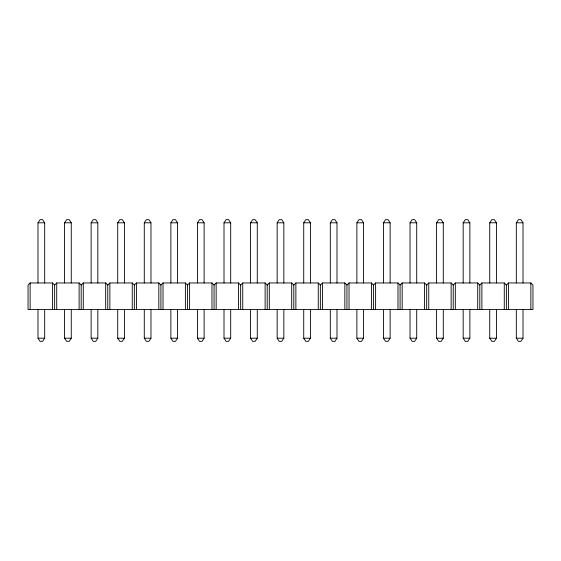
<?xml version="1.0" encoding="UTF-8"?>
<svg xmlns="http://www.w3.org/2000/svg" width="561" height="561" viewBox="0 0 561 561"><rect width="100%" height="100%" fill="white"/><g stroke="black" fill="none" stroke-linecap="round" stroke-linejoin="round"><path stroke-width="0.84" d="M37.987 282.961L37.987 222.801L40.083 219.66L42.594 219.66L44.684 222.801L44.684 282.961M64.564 282.961L64.564 222.801L66.654 219.66L69.164 219.66L71.261 222.801L71.261 282.961M91.134 282.961L91.134 222.801L93.231 219.66L95.742 219.66L97.831 222.801L97.831 282.961M117.712 282.961L117.712 222.801L119.802 219.66L122.312 219.66L124.409 222.801L124.409 282.961M44.684 309.679L44.684 338.199L42.594 341.34L40.083 341.34L37.987 338.199L37.987 309.679M144.282 282.961L144.282 222.801L146.379 219.66L148.889 219.66L150.979 222.801L150.979 282.961M71.261 309.679L71.261 338.199L69.164 341.34L66.654 341.34L64.564 338.199L64.564 309.679M170.86 282.961L170.86 222.801L172.949 219.66L175.46 219.66L177.556 222.801L177.556 282.961M97.831 309.679L97.831 338.199L95.742 341.34L93.231 341.34L91.134 338.199L91.134 309.679M197.43 282.961L197.43 222.801L199.527 219.66L202.037 219.66L204.127 222.801L204.127 282.961M124.409 309.679L124.409 338.199L122.312 341.34L119.802 341.34L117.712 338.199L117.712 309.679M224.007 282.961L224.007 222.801L226.097 219.66L228.608 219.66L230.697 222.801L230.697 282.961M150.979 309.679L150.979 338.199L148.889 341.34L146.379 341.34L144.282 338.199L144.282 309.679M250.578 282.961L250.578 222.801L252.667 219.66L255.185 219.66L257.275 222.801L257.275 282.961M177.556 309.679L177.556 338.199L175.46 341.34L172.949 341.34L170.86 338.199L170.86 309.679M277.155 282.961L277.155 222.801L279.245 219.66L281.755 219.66L283.845 222.801L283.845 282.961M204.127 309.679L204.127 338.199L202.037 341.34L199.527 341.34L197.43 338.199L197.43 309.679M303.725 282.961L303.725 222.801L305.815 219.66L308.333 219.66L310.422 222.801L310.422 282.961M230.697 309.679L230.697 338.199L228.608 341.34L226.097 341.34L224.007 338.199L224.007 309.679M330.303 282.961L330.303 222.801L332.393 219.66L334.903 219.66L336.993 222.801L336.993 282.961M257.275 309.679L257.275 338.199L255.185 341.34L252.667 341.34L250.578 338.199L250.578 309.679M356.873 282.961L356.873 222.801L358.963 219.66L361.473 219.66L363.57 222.801L363.57 282.961M283.845 309.679L283.845 338.199L281.755 341.34L279.245 341.34L277.155 338.199L277.155 309.679M383.443 282.961L383.443 222.801L385.54 219.66L388.051 219.66L390.14 222.801L390.14 282.961M310.422 309.679L310.422 338.199L308.333 341.34L305.815 341.34L303.725 338.199L303.725 309.679M410.021 282.961L410.021 222.801L412.111 219.66L414.621 219.66L416.718 222.801L416.718 282.961M336.993 309.679L336.993 338.199L334.903 341.34L332.393 341.34L330.303 338.199L330.303 309.679M436.591 282.961L436.591 222.801L438.688 219.66L441.198 219.66L443.288 222.801L443.288 282.961M363.57 309.679L363.57 338.199L361.473 341.34L358.963 341.34L356.873 338.199L356.873 309.679M463.169 282.961L463.169 222.801L465.258 219.66L467.769 219.66L469.866 222.801L469.866 282.961M390.14 309.679L390.14 338.199L388.051 341.34L385.54 341.34L383.443 338.199L383.443 309.679M489.739 282.961L489.739 222.801L491.836 219.66L494.346 219.66L496.436 222.801L496.436 282.961M416.718 309.679L416.718 338.199L414.621 341.34L412.111 341.34L410.021 338.199L410.021 309.679M516.316 282.961L516.316 222.801L518.406 219.66L520.917 219.66L523.013 222.801L523.013 282.961M443.288 309.679L443.288 338.199L441.198 341.34L438.688 341.34L436.591 338.199L436.591 309.679M469.866 309.679L469.866 338.199L467.769 341.34L465.258 341.34L463.169 338.199L463.169 309.679M496.436 309.679L496.436 338.199L494.346 341.34L491.836 341.34L489.739 338.199L489.739 309.679M523.013 309.679L523.013 338.199L520.917 341.34L518.406 341.34L516.316 338.199L516.316 309.679M54.62 309.532L54.62 285.051L52.531 282.961L30.14 282.961L28.05 285.051L28.05 309.532L532.95 309.532L532.95 285.051L530.86 282.961L508.469 282.961L506.38 285.051L506.38 309.532M54.62 285.051L56.717 282.961L79.108 282.961L81.198 285.051L81.198 309.532M81.198 285.051L83.287 282.961L105.678 282.961L107.768 285.051L107.768 309.532M107.768 285.051L109.865 282.961L132.256 282.961L134.345 285.051L134.345 309.532M134.345 285.051L136.435 282.961L158.826 282.961L160.916 285.051L160.916 309.532M160.916 285.051L163.013 282.961L185.396 282.961L187.493 285.051L187.493 309.532M187.493 285.051L189.583 282.961L211.974 282.961L214.064 285.051L214.064 309.532M214.064 285.051L216.16 282.961L238.544 282.961L240.641 285.051L240.641 309.532M240.641 285.051L242.731 282.961L265.122 282.961L267.211 285.051L267.211 309.532M267.211 285.051L269.308 282.961L291.692 282.961L293.789 285.051L293.789 309.532M293.789 285.051L295.878 282.961L318.269 282.961L320.359 285.051L320.359 309.532M320.359 285.051L322.456 282.961L344.84 282.961L346.936 285.051L346.936 309.532M346.936 285.051L349.026 282.961L371.417 282.961L373.507 285.051L373.507 309.532M373.507 285.051L375.604 282.961L397.987 282.961L400.084 285.051L400.084 309.532M400.084 285.051L402.174 282.961L424.565 282.961L426.655 285.051L426.655 309.532M426.655 285.051L428.744 282.961L451.135 282.961L453.232 285.051L453.232 309.532M453.232 285.051L455.322 282.961L477.713 282.961L479.802 285.051L479.802 309.532M479.802 285.051L481.892 282.961L504.283 282.961L506.38 285.051M37.987 222.801L44.684 222.801M64.564 222.801L71.261 222.801M91.134 222.801L97.831 222.801M117.712 222.801L124.409 222.801M144.282 222.801L150.979 222.801M170.86 222.801L177.556 222.801M197.43 222.801L204.127 222.801M224.007 222.801L230.697 222.801M250.578 222.801L257.275 222.801M277.155 222.801L283.845 222.801M303.725 222.801L310.422 222.801M330.303 222.801L336.993 222.801M356.873 222.801L363.57 222.801M383.443 222.801L390.14 222.801M410.021 222.801L416.718 222.801M436.591 222.801L443.288 222.801M463.169 222.801L469.866 222.801M489.739 222.801L496.436 222.801M516.316 222.801L523.013 222.801M37.987 338.199L44.684 338.199M64.564 338.199L71.261 338.199M91.134 338.199L97.831 338.199M117.712 338.199L124.409 338.199M144.282 338.199L150.979 338.199M170.86 338.199L177.556 338.199M197.43 338.199L204.127 338.199M224.007 338.199L230.697 338.199M250.578 338.199L257.275 338.199M277.155 338.199L283.845 338.199M303.725 338.199L310.422 338.199M330.303 338.199L336.993 338.199M356.873 338.199L363.57 338.199M383.443 338.199L390.14 338.199M410.021 338.199L416.718 338.199M436.591 338.199L443.288 338.199M463.169 338.199L469.866 338.199M489.739 338.199L496.436 338.199M516.316 338.199L523.013 338.199M530.86 282.961L530.86 309.532M508.469 282.961L508.469 309.532M504.283 282.961L504.283 309.532M481.892 282.961L481.892 309.532M477.713 282.961L477.713 309.532M455.322 282.961L455.322 309.532M451.135 282.961L451.135 309.532M428.744 282.961L428.744 309.532M424.565 282.961L424.565 309.532M402.174 282.961L402.174 309.532M397.987 282.961L397.987 309.532M375.604 282.961L375.604 309.532M371.417 282.961L371.417 309.532M349.026 282.961L349.026 309.532M344.84 282.961L344.84 309.532M322.456 282.961L322.456 309.532M318.269 282.961L318.269 309.532M295.878 282.961L295.878 309.532M291.692 282.961L291.692 309.532M269.308 282.961L269.308 309.532M265.122 282.961L265.122 309.532M242.731 282.961L242.731 309.532M238.544 282.961L238.544 309.532M216.16 282.961L216.16 309.532M211.974 282.961L211.974 309.532M189.583 282.961L189.583 309.532M185.396 282.961L185.396 309.532M163.013 282.961L163.013 309.532M158.826 282.961L158.826 309.532M136.435 282.961L136.435 309.532M132.256 282.961L132.256 309.532M109.865 282.961L109.865 309.532M105.678 282.961L105.678 309.532M83.287 282.961L83.287 309.532M79.108 282.961L79.108 309.532M56.717 282.961L56.717 309.532M52.531 282.961L52.531 309.532M30.14 282.961L30.14 309.532"/></g></svg>
